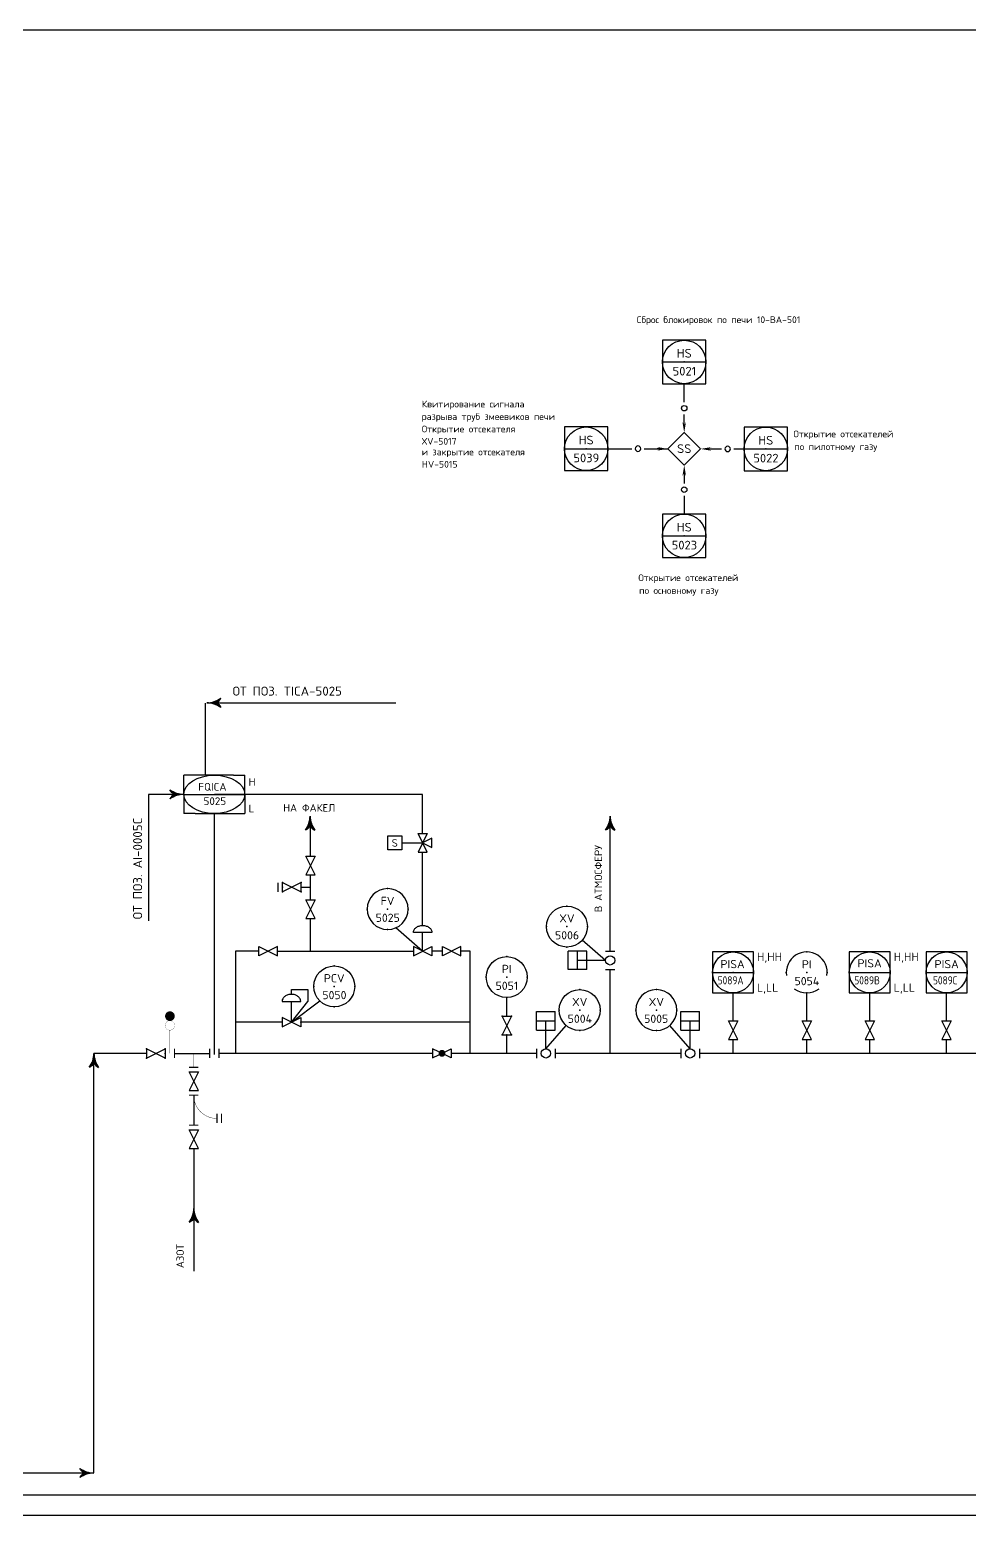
# Model space of a CAD drawing. Extents: x -60 to 179, y 68 to 180.
# Drawn here: x 75.96 to 94.11, y 73.34 to 102.04 of the extents above; entities that cross this region are included whole.
import ezdxf
from ezdxf.enums import TextEntityAlignment as Align

# ---------------------------------------------------------------- set-up
doc = ezdxf.new("R2010")
doc.units = 0
doc.header["$MEASUREMENT"] = 0
doc.linetypes.add('DASH', pattern=[0.15625, 0.09375, -0.0625])
doc.layers.get('0').update_dxf_attribs({"linetype": 'CONTINUOUS'})
for name, color, linetype in [('IN-ATTRIBS', 7, 'CONTINUOUS'), ('IN-INST-TAP', 7, 'CONTINUOUS'), ('IN-INSTRUMENT', 7, 'CONTINUOUS'), ('IN-MIN-PROC', 7, 'CONTINUOUS'), ('IN-PNEUMATIC', 7, 'CONTINUOUS'), ('IN-SOFTWARE', 7, 'CONTINUOUS'), ('IN-TEXT', 1, 'CONTINUOUS'), ('СЛОЙ1', 3, 'CONTINUOUS'), ('СЛОЙ3', 5, 'CONTINUOUS'), ('СЛОЙ4', 2, 'CONTINUOUS')]:
    doc.layers.add(name, color=color, linetype=linetype)
doc.styles.add('ATTRIBS', font='SIMPLEX', dxfattribs={"width": 0.9, "height": 0.1})
doc.styles.add('NARROW', font='simplex', dxfattribs={"width": 0.75, "height": 0.1})
doc.styles.add('S1', font='SIMPLEX', dxfattribs={"height": 0.1})
doc.styles.add('SIMPLEX', font='SIMPLEX')

# ---------------------------------------------------------------- blocks, each defined once
blk = doc.blocks.new('PF35A')
blk.add_lwpolyline([(0, -0.0625), (0.25, 0.0625), (0.25, -0.0625), (0, 0.0625)], close=True)
blk = doc.blocks.new('PE2')
for points in [[(0, 0, 0.150368), (0.188, 0.062, 0.150368)], [(0.125, 0, 0.206864), (0.188, 0.062, 0.206864)], [(0.125, 0, -0.206864), (0.188, -0.062, -0.206864)]]:
    blk.add_lwpolyline(points, format="xyb")
blk.add_arc((-0.008, -0.336), 0.336, 54.4623, 88.6678)
for points in [[(0, 0), (0.125, 0), (0.04, 0.003), (0.141, 0.008)], [(0, 0), (0.125, 0), (0.04, -0.003), (0.141, -0.008)], [(0.04, 0.003), (0.141, 0.008), (0.079, 0.011), (0.156, 0.019)], [(0.079, 0.011), (0.156, 0.019), (0.117, 0.024), (0.169, 0.031)], [(0.117, 0.024), (0.169, 0.031), (0.154, 0.041), (0.179, 0.046)], [(0.154, 0.041), (0.179, 0.046), (0.188, 0.062)], [(0.04, -0.003), (0.141, -0.008), (0.079, -0.011), (0.156, -0.019)], [(0.079, -0.011), (0.156, -0.019), (0.117, -0.024), (0.169, -0.031)], [(0.117, -0.024), (0.169, -0.031), (0.154, -0.041), (0.179, -0.046)], [(0.154, -0.041), (0.179, -0.046), (0.188, -0.062)]]:
    blk.add_solid(points)
blk = doc.blocks.new('X1', base_point=(27.875, 16.125))
for p, q in [((28, 16.0625), (27.75, 16.1875)), ((27.75, 16.0625), (28, 16.1875)), ((27.75, 16.1875), (27.75, 16.0625)), ((28, 16.1875), (28, 16.0625))]:
    blk.add_line(p, q)
for p in [(27.75, 16.125), (28, 16.125)]:
    blk.add_point(p)
blk = doc.blocks.new('PF8')
for p, q in [((0.125, 0.375), (0.125, 0.438)), ((0.125, 0.438), (0.344, 0.438)), ((0.344, 0.438), (0.344, 0.281)), ((0, 0.281), (0.25, 0.281)), ((0.125, 0), (0.125, 0.281)), ((0.125, 0), (0.344, 0.281))]:
    blk.add_line(p, q)
blk.add_lwpolyline([(0.25, 0.281, 0.126822), (0.241, 0.316, 0.10607), (0.213, 0.348, 0.085783), (0.174, 0.368, 0.075445), (0.125, 0.375, 0.075445), (0.076, 0.368, 0.085783), (0.037, 0.348, 0.10607), (0.009, 0.316, 0.126822), (0, 0.281, 0.126822)], format="xyb")
blk.add_blockref('X1', (0.125, 0))
blk = doc.blocks.new('PD14')
for points, const_width in [([(0.03, 0.5, 1), (0.095, 0.5, 1)], 0.065), ([(-0.00125, 0.375, 1), (0.12625, 0.375, 1)], 0.0025)]:
    blk.add_lwpolyline(points, format="xyb", close=True, dxfattribs=dict(const_width=const_width))
at = {"const_width": 0.005}
blk.add_lwpolyline([(0.0625, 0.3125), (0.0625, 0)], dxfattribs=at)
blk = doc.blocks.new('VALVTEXT')
at = {"layer": 'IN-ATTRIBS'}
for p in [(0, 0.0625), (0, 0), (0.25, 0.0625), (0.25, 0), (0, -0.0625), (0.25, -0.0625)]:
    blk.add_point(p, dxfattribs=at)
at = {"layer": 'IN-ATTRIBS', "style": 'S1', "flags": 1}
for tag, p in [('IDNUM', (0.125, 0.5625)), ('DWGNO', (0.125, 0.4375)), ('FILENO', (0.125, 0.3125))]:
    blk.add_attdef(tag, text='', height=0.1, dxfattribs=at).set_placement(p, align=Align.CENTER)
at = {"layer": 'IN-ATTRIBS', "style": 'S1'}
for tag, p in [('MODE', (0.125, 0.078125)), ('SIZE', (0.125, -0.1875))]:
    blk.add_attdef(tag, text='', height=0.1, dxfattribs=at).set_placement(p, align=Align.CENTER)
blk = doc.blocks.new('PF28A')
for points in [[(0.083, 0.021), (0, 0.062), (0, -0.062), (0.083, -0.021)], [(0.167, 0.021), (0.25, 0.062), (0.25, -0.062), (0.167, -0.021)]]:
    blk.add_lwpolyline(points)
at = {"const_width": 0.0469}
blk.add_lwpolyline([(0.102, 0, 1), (0.148, 0, 1)], format="xyb", close=True, dxfattribs=at)
blk = doc.blocks.new('BUBTEXT')
at = {"layer": 'IN-ATTRIBS'}
for p in [(0, 0.25), (-0.25, 0), (0, 0), (0.25, 0), (0, -0.25)]:
    blk.add_point(p, dxfattribs=at)
at = {"layer": 'IN-ATTRIBS', "flags": 1}
for tag, style, width, p in [('IDNUM', 'ATTRIBS', 0.8, (0.009, 0.584)), ('DWGNO', 'ATTRIBS', 0.8, (0.003, 0.447)), ('FILENO', 'ATTRIBS', 0.8, (-0.003, 0.311)), ('LOC', 'ATTRIBS', 0.8, (-0.08, -0.422)), ('SIG', 'ATTRIBS', 0.8, (-0.087, -0.563)), ('INSTALL', 'ATTRIBS', 0.8, (-0.087, -0.699)), ('SERV', 'ATTRIBS', 0.8, (-0.083, -0.838)), ('DATE', 'ATTRIBS', 0.8, (-0.088, -0.969)), ('DES', 'NARROW', 0.75, (-0.087, -1.102)), ('CSYS', 'NARROW', 0.75, (-0.087, -1.243))]:
    blk.add_attdef(tag, text='', height=0.1, dxfattribs=dict(at, style=style, width=width)).set_placement(p, align=Align.CENTER)
at = {"layer": 'IN-ATTRIBS', "style": 'ATTRIBS', "flags": 1}
blk.add_attdef('SYSCDI', text='', height=0.1, dxfattribs=at).set_placement((-0.312, 0.312), align=Align.RIGHT)
at = {"layer": 'IN-ATTRIBS', "style": 'S1'}
for tag, p in [('XT', (0.324, 0.257)), ('A1', (0.323, 0.115)), ('A2', (0.323, -0.035)), ('A3', (0.323, -0.185)), ('RES', (0.323, -0.342))]:
    blk.add_attdef(tag, p, '', height=0.1, dxfattribs=at)
at = {"layer": 'IN-ATTRIBS', "style": 'ATTRIBS'}
blk.add_attdef('SYSCDV', text='', height=0.1, dxfattribs=at).set_placement((-0.312, 0.141), align=Align.RIGHT)
at = {"layer": 'IN-ATTRIBS', "style": 'S1'}
for tag, p in [('INSTTYPE', (0, 0.05)), ('TAGNUM', (0.002, -0.156)), ('MD', (0.402, -0.565)), ('SZ', (0.402, -0.696))]:
    blk.add_attdef(tag, text='', height=0.1, dxfattribs=at).set_placement(p, align=Align.CENTER)
blk = doc.blocks.new('PH35A')
blk.add_circle((0, 0), 0.25)
blk = doc.blocks.new('PD35')
for p, q in [((0.125, 0.25), (-0.125, 0.25)), ((0, 0), (0, 0.25))]:
    blk.add_line(p, q)
blk.add_lwpolyline([(-0.125, 0.25, -0.126822), (-0.116, 0.284, -0.10607), (-0.088, 0.316, -0.085783), (-0.049, 0.336, -0.075445), (0, 0.344, -0.075445), (0.049, 0.336, -0.085783), (0.088, 0.316, -0.10607), (0.116, 0.284, -0.126822), (0.125, 0.25, -0.126822)], format="xyb")
blk = doc.blocks.new('PD22')
blk.add_lwpolyline([(-0.09375, 0.09375), (0.09375, 0.09375), (0.09375, -0.09375), (-0.09375, -0.09375), (-0.09375, 0.09375)])
at = {"layer": 'IN-ATTRIBS', "style": 'S1'}
blk.add_attdef('S_TAG', text='', height=0.1, dxfattribs=at).set_placement((0, 0), align=Align.MIDDLE)
blk = doc.blocks.new('PD30')
for points in [[(0.25, -0.0625), (0, 0.0625), (0, -0.0625), (0.25, 0.0625)], [(0.125, 0), (0.0625, -0.125), (0.1875, -0.125)]]:
    blk.add_lwpolyline(points, close=True)
blk = doc.blocks.new('PF33A')
for p, q in [((0, 0.0625), (0, -0.0625)), ((0.25, 0.0625), (0.25, -0.0625))]:
    blk.add_line(p, q)
blk.add_circle((0.125, 0), 0.0625)
blk = doc.blocks.new('PH29A')
at = {"linetype": 'Continuous'}
blk.add_line((-0.25, 0), (0.25, 0), dxfattribs=at)
blk.add_lwpolyline([(-0.25, 0.25), (-0.25, -0.25), (0.25, -0.25), (0.25, 0.25)], close=True)
blk.add_circle((0, 0), 0.25)
blk = doc.blocks.new('PH35B')
for start, end in [(351.1529, 188.8471), (232.6037, 307.3963)]:
    blk.add_arc((0, 0), 0.25, start, end)
blk = doc.blocks.new('SOFTCIR')
blk.add_circle((0, 0), 0.266)
blk = doc.blocks.new('PH11')
blk.add_lwpolyline([(-0.188, 0), (0, 0.188), (0.188, 0), (0, -0.188), (-0.188, 0)])
at = {"layer": 'IN-ATTRIBS', "style": 'S1', "flags": 1}
for tag, p in [('IDNUM', (0.003, 0.367)), ('DWGNO', (-0.003, 0.23)), ('SIG', (-0.002, -0.389)), ('MODNO', (0, -0.537)), ('ADDR', (0, -0.837)), ('DATE', (-0.008, -0.985))]:
    blk.add_attdef(tag, text='', height=0.1, dxfattribs=at).set_placement(p, align=Align.CENTER)
at = {"layer": 'IN-ATTRIBS', "style": 'S1'}
for tag, p in [('LSYS', (0, -0.047)), ('LNUM', (0.228, -0.183)), ('PT', (0, -0.687))]:
    blk.add_attdef(tag, text='', height=0.1, dxfattribs=at).set_placement(p, align=Align.CENTER)
blk = doc.blocks.new('-ARROW')
at = {"linetype": 'Continuous'}
blk.add_line((0.083, 0), (0.125, 0), dxfattribs=at)
for points in [[(0.083, 0), (0.125, 0.021), (0.083, 0), (0, 0)], [(0.083, 0), (0.125, -0.021), (0.083, 0), (0, 0)]]:
    blk.add_solid(points, dxfattribs=at)

msp = doc.modelspace()

# ---------------------------------------------------------------- linework, layer by layer
at = {"linetype": 'Continuous'}
for p, q in [((88.183, 95.619), (89.023, 95.619)), ((86.288, 93.943), (87.128, 93.943)), ((89.758, 93.939), (90.598, 93.939)), ((88.183, 92.259), (89.023, 92.259)), ((78.936, 87.266), (80.112, 87.266))]:
    msp.add_line(p, q, dxfattribs=at)
at = {"color": 7}
for p, q in [((79.35, 87.636), (79.35, 89.027)), ((79.378, 89.034), (83.033, 89.034)), ((78.936, 87.266), (78.936, 87.636)), ((79.154, 87.636), (78.936, 87.636)), ((79.895, 87.636), (80.112, 87.636)), ((80.112, 87.266), (80.112, 87.636)), ((78.25, 87.266), (78.25, 84.821)), ((78.936, 87.266), (78.25, 87.266)), ((78.936, 87.266), (78.936, 86.895)), ((83.549, 87.266), (79.524, 87.266)), ((80.112, 87.266), (80.112, 86.895)), ((79.154, 86.895), (78.936, 86.895)), ((79.524, 82.801), (79.524, 86.895)), ((79.895, 86.895), (80.112, 86.895)), ((83.145, 86.327), (83.549, 86.327))]:
    msp.add_line(p, q, dxfattribs=at)
for p, q in [((79.895, 87.636), (79.154, 87.636)), ((79.154, 86.895), (79.895, 86.895))]:
    msp.add_line(p, q)
for points in [[(88.183, 96.039), (88.183, 95.199), (89.023, 95.199), (89.023, 96.039)], [(86.288, 94.363), (86.288, 93.523), (87.128, 93.523), (87.128, 94.363)], [(89.758, 94.359), (89.758, 93.519), (90.598, 93.519), (90.598, 94.359)], [(88.183, 92.679), (88.183, 91.839), (89.023, 91.839), (89.023, 92.679)]]:
    msp.add_lwpolyline(points, close=True)
for centre in [(88.603, 95.619), (86.708, 93.943), (90.178, 93.939), (88.603, 92.259)]:
    msp.add_circle(centre, 0.42)
msp.add_ellipse((79.524, 87.266), major_axis=(-0.588, 0), ratio=0.630093, dxfattribs=at)
at = {"layer": 'IN-INST-TAP'}
for p, q in [((83.549, 84.239), (83.03, 84.686)), ((87.082, 84.059), (86.634, 84.451)), ((81.014, 82.863), (81.562, 83.275)), ((79.524, 82.24), (79.524, 82.801)), ((85.93, 82.352), (86.322, 82.8)), ((88.717, 82.352), (88.324, 82.8))]:
    msp.add_line(p, q, dxfattribs=at)
at = {"layer": 'IN-PNEUMATIC'}
for p, q in [((83.549, 86.507), (83.549, 87.266)), ((83.549, 84.733), (83.549, 86.148))]:
    msp.add_line(p, q, dxfattribs=at)
at = {"layer": 'IN-SOFTWARE'}
for p, q in [((-57.05, 102.038), (145.371, 102.038)), ((88.603, 94.845), (88.603, 95.199)), ((88.603, 94.437), (88.603, 94.607)), ((87.132, 93.943), (87.591, 93.943)), ((87.828, 93.943), (88.287, 93.943)), ((89.102, 93.939), (89.325, 93.939)), ((89.562, 93.939), (89.968, 93.939)), ((88.603, 93.44), (88.603, 93.27)), ((88.603, 93.032), (88.603, 92.679)), ((-57.05, 73.338), (145.352, 73.338))]:
    msp.add_line(p, q, dxfattribs=at)
at = {"layer": 'СЛОЙ1'}
for p, q in [((79.936, 84.239), (79.936, 82.262)), ((80.385, 84.239), (79.936, 84.239)), ((80.744, 84.239), (83.369, 84.239)), ((84.468, 82.262), (84.468, 84.239)), ((80.834, 82.863), (79.936, 82.863)), ((84.468, 82.863), (81.194, 82.863)), ((78.018, 82.262), (77.198, 82.262)), ((77.198, 74.157), (77.198, 82.262)), ((78.216, 82.262), (78.018, 82.262)), ((78.755, 82.262), (79.434, 82.262)), ((83.113, 82.262), (79.614, 82.262)), ((83.742, 82.262), (83.113, 82.262)), ((85.75, 82.262), (84.101, 82.262)), ((88.537, 82.262), (86.11, 82.262)), ((101.818, 82.262), (88.896, 82.262)), ((-21.151, 74.154), (77.198, 74.157)), ((28.561, 73.73), (78.018, 73.73)), ((78.018, 73.73), (124.076, 73.73))]:
    msp.add_line(p, q, dxfattribs=at)
at = {"layer": 'СЛОЙ1', "color": 3}
for p, q in [((83.929, 84.239), (83.729, 84.239)), ((84.468, 84.239), (84.289, 84.239))]:
    msp.add_line(p, q, dxfattribs=at)
at = {"layer": 'СЛОЙ1', "const_width": 0.0216}
for points in [[(78.755, 82.352), (78.755, 82.172)], [(79.434, 82.352), (79.434, 82.172)], [(79.614, 82.352), (79.614, 82.172)]]:
    msp.add_lwpolyline(points, dxfattribs=at)
at = {"layer": 'СЛОЙ3'}
for p, q in [((81.38, 86.072), (81.38, 86.844)), ((87.172, 84.239), (87.172, 86.844)), ((81.38, 85.227), (81.38, 85.713)), ((81.38, 84.239), (81.38, 84.867)), ((87.172, 82.262), (87.172, 83.879)), ((85.173, 82.981), (85.173, 83.34)), ((89.546, 82.891), (89.546, 83.43)), ((90.97, 82.891), (90.97, 83.43)), ((92.187, 82.891), (92.187, 83.43)), ((93.673, 82.891), (93.673, 83.43)), ((85.173, 82.262), (85.173, 82.621)), ((89.546, 82.262), (89.546, 82.532)), ((90.97, 82.262), (90.97, 82.532)), ((92.187, 82.262), (92.187, 82.532)), ((93.673, 82.262), (93.673, 82.532)), ((79.125, 81.453), (79.125, 80.875)), ((79.125, 80.426), (79.125, 78.052))]:
    msp.add_line(p, q, dxfattribs=at)
at = {"layer": 'СЛОЙ3', "color": 2}
msp.add_line((81.203, 85.47), (81.38, 85.47), dxfattribs=at)
at = {"layer": 'СЛОЙ3'}
for points, const_width in [([(79.125, 81.992), (79.125, 82.262)], 0.00719), ([(79.035, 81.992), (79.215, 81.992)], 0.0216), ([(79.035, 81.453), (79.215, 81.453)], 0.0216), ([(79.575, 80.914), (79.575, 81.094)], 0.0216), ([(79.664, 81.094), (79.664, 80.914)], 0.0216), ([(79.035, 80.875), (79.215, 80.875)], 0.0216)]:
    msp.add_lwpolyline(points, dxfattribs=dict(at, const_width=const_width))
at = {"layer": 'СЛОЙ3', "linetype": 'DASH', "const_width": 0.00719}
msp.add_lwpolyline([(79.125, 81.453, 0.414214), (79.575, 81.004, 0.414214)], format="xyb", dxfattribs=at)
at = {"layer": 'СЛОЙ4'}
for p, q in [((86.363, 83.879), (86.363, 84.239)), ((86.723, 84.239), (86.363, 84.239)), ((86.543, 83.879), (86.543, 84.239)), ((86.723, 83.879), (86.723, 84.239)), ((86.723, 83.879), (86.363, 83.879)), ((87.082, 84.059), (86.543, 84.059)), ((85.75, 82.711), (85.75, 83.071)), ((85.75, 83.071), (86.11, 83.071)), ((86.11, 82.711), (86.11, 83.071)), ((88.537, 82.711), (88.537, 83.071)), ((88.537, 83.071), (88.896, 83.071)), ((88.896, 82.711), (88.896, 83.071)), ((85.75, 82.891), (86.11, 82.891)), ((85.75, 82.711), (86.11, 82.711)), ((85.93, 82.352), (85.93, 82.891)), ((88.537, 82.891), (88.896, 82.891)), ((88.537, 82.711), (88.896, 82.711)), ((88.717, 82.352), (88.717, 82.891)), ((83.742, 82.336), (83.742, 82.188))]:
    msp.add_line(p, q, dxfattribs=at)
at = {"layer": 'СЛОЙ4', "const_width": 0.0216}
msp.add_lwpolyline([(80.754, 85.38), (80.754, 85.56)], dxfattribs=at)
at = {"layer": 'СЛОЙ4'}
msp.add_lwpolyline([(83.742, 82.32), (83.742, 82.204)], dxfattribs=at)

# ---------------------------------------------------------------- block references
at = {"layer": 'IN-INSTRUMENT'}
for name, p, xscale, yscale, zscale, values in [('BUBTEXT', (88.603, 95.619), 1.68, 1.68, 1.68, {'INSTTYPE': 'HS', 'TAGNUM': '5021'}), ('BUBTEXT', (86.708, 93.943), 1.68, 1.68, 1.68, {'INSTTYPE': 'HS', 'TAGNUM': '5039'}), ('PH11', (88.603, 93.939), 1.68, 1.68, 1.68, {'LSYS': 'SS'}), ('BUBTEXT', (90.178, 93.939), 1.68, 1.68, 1.68, {'INSTTYPE': 'HS', 'TAGNUM': '5022'}), ('BUBTEXT', (88.603, 92.259), 1.68, 1.68, 1.68, {'INSTTYPE': 'HS', 'TAGNUM': '5023'}), ('PD22', (83.01, 86.327), 1.4375, 1.4375, 1.4375, {'S_TAG': 'S'}), ('BUBTEXT', (82.871, 85.049), 1.58125, 1.58125, 1.58125, {'INSTTYPE': 'FV', 'TAGNUM': '5025'}), ('BUBTEXT', (86.336, 84.711), 1.58125, 1.58125, 1.58125, {'INSTTYPE': 'XV', 'TAGNUM': '5006'}), ('BUBTEXT', (85.173, 83.735), 1.58125, 1.58125, 1.58125, {'INSTTYPE': 'PI', 'TAGNUM': '5051'}), ('BUBTEXT', (90.97, 83.825), 1.58125, 1.58125, 1.58125, {'INSTTYPE': 'PI', 'TAGNUM': '5054'}), ('BUBTEXT', (81.841, 83.555), 1.58125, 1.58125, 1.58125, {'INSTTYPE': 'PCV', 'TAGNUM': '5050'}), ('BUBTEXT', (86.583, 83.098), 1.58125, 1.58125, 1.58125, {'INSTTYPE': 'XV', 'TAGNUM': '5004'})]:
    msp.add_blockref(name, p, dxfattribs=dict(at, xscale=xscale, yscale=yscale, zscale=zscale)).add_auto_attribs(values)
at = {"layer": 'IN-INSTRUMENT', "yscale": 1.58125, "zscale": 1.58125}
for name, p, xscale in [('PH35A', (82.873, 85.049), -1.58125), ('PH35A', (86.336, 84.711), 1.58125), ('PH35A', (85.173, 83.735), 1.58125), ('PH29A', (89.546, 83.825), 1.58125), ('BUBTEXT', (89.546, 83.825), 1.58125), ('PH35B', (90.97, 83.825), 1.58125), ('PH29A', (92.187, 83.825), 1.58125), ('PH29A', (93.673, 83.825), 1.58125), ('PH35A', (81.841, 83.555), 1.58125), ('PH35A', (86.583, 83.098), 1.58125), ('PH35A', (88.064, 83.098), -1.58125)]:
    msp.add_blockref(name, p, dxfattribs=dict(at, xscale=xscale))
at = {"layer": 'IN-INSTRUMENT'}
ref = msp.add_blockref('BUBTEXT', (88.064, 83.098), dxfattribs=dict(at, xscale=-1.58125, yscale=1.58125, zscale=1.58125))
ref.add_attrib('INSTTYPE', 'XV', dxfattribs={"layer": 'IN-ATTRIBS', "height": 0.1581, "style": 'S1'}).set_placement((88.064, 83.177), align=Align.CENTER)
ref.add_attrib('TAGNUM', '5005', dxfattribs={"layer": 'IN-ATTRIBS', "height": 0.1581, "style": 'S1'}).set_placement((88.061, 82.851), align=Align.CENTER)
at = {"layer": 'IN-MIN-PROC', "xscale": 1.4375, "yscale": 1.4375, "zscale": 1.4375}
for p, rotation in [((81.203, 85.47), 180), ((85.173, 82.621), 90)]:
    msp.add_blockref('VALVTEXT', p, dxfattribs=dict(at, rotation=rotation))
msp.add_blockref('VALVTEXT', (78.216, 82.262), dxfattribs=at)
at = {"layer": 'IN-SOFTWARE'}
for name, p, xscale, yscale, zscale in [('SOFTCIR', (88.603, 94.726), 0.1976656626, 0.1976656626, 0.1976656626), ('SOFTCIR', (87.709, 93.943), -0.1976656626, 0.1976656626, 0.1976656626), ('-ARROW', (88.918, 93.939), 1.68, 1.68, 1.68), ('SOFTCIR', (89.443, 93.939), -0.1976656626, 0.1976656626, 0.1976656626), ('SOFTCIR', (88.603, 93.151), 0.1976656626, 0.1976656626, 0.1976656626)]:
    msp.add_blockref(name, p, dxfattribs=dict(at, xscale=xscale, yscale=yscale, zscale=zscale))
at = {"layer": 'IN-SOFTWARE', "yscale": 1.68, "zscale": 1.68}
for p, xscale, rotation in [((88.603, 94.254), 1.68, 90), ((88.288, 93.938), -1.68, 358.8392356717671), ((88.603, 93.624), 1.68, 270)]:
    msp.add_blockref('-ARROW', p, dxfattribs=dict(at, xscale=xscale, rotation=rotation))
at = {"layer": 'СЛОЙ1', "xscale": 1.4375, "yscale": 1.4375, "zscale": 1.4375}
msp.add_blockref('PE2', (79.378, 89.034), dxfattribs=at)
for p, rotation in [((78.936, 87.266), 180), ((77.198, 82.262), 270), ((77.195, 74.154), 180)]:
    msp.add_blockref('PE2', p, dxfattribs=dict(at, rotation=rotation))
at = {"layer": 'СЛОЙ3', "xscale": 1.4375, "yscale": 1.4375, "zscale": 1.4375, "rotation": 270}
for p in [(81.374, 86.844), (87.172, 86.844), (79.128, 79.267)]:
    msp.add_blockref('PE2', p, dxfattribs=at)
at = {"layer": 'СЛОЙ4', "xscale": 1.4375, "yscale": 1.4375, "zscale": 1.4375}
for name, p, rotation in [('PD30', (83.549, 86.148), 90), ('PF35A', (81.38, 85.713), 90), ('PF35A', (81.203, 85.47), 180), ('PF35A', (81.38, 84.867), 90), ('PF35A', (80.744, 84.239), 180), ('PF35A', (84.289, 84.239), 180), ('PF33A', (87.172, 83.879), 90), ('PF35A', (85.173, 82.621), 90), ('PF35A', (89.546, 82.532), 90), ('PF35A', (90.97, 82.532), 90), ('PF35A', (92.187, 82.532), 90), ('PF35A', (93.673, 82.532), 90), ('PF35A', (79.125, 81.543), 90), ('PF35A', (79.125, 80.426), 90)]:
    msp.add_blockref(name, p, dxfattribs=dict(at, rotation=rotation))
for name, p in [('PD35', (83.549, 84.239)), ('PF35A', (83.369, 84.239)), ('PF8', (80.834, 82.863)), ('PD14', (78.576, 82.262)), ('PF35A', (78.216, 82.262)), ('PF28A', (83.742, 82.262)), ('PF33A', (85.75, 82.262)), ('PF33A', (88.537, 82.262))]:
    msp.add_blockref(name, p, dxfattribs=at)

# ---------------------------------------------------------------- texts
at = {"style": 'S1'}
for s, p in [('FQICA', (79.214, 87.337)), ('5025', (79.316, 87.06))]:
    msp.add_text(s, height=0.1482, dxfattribs=at).set_placement(p)
at = {"layer": 'IN-INSTRUMENT', "color": 1, "style": 'SIMPLEX'}
for s, p in [('Сброс блокировок по печи 10-ВА-501', (87.685, 96.37)), ('Квитирование сигнала ', (83.531, 94.74)), ('разрыва труб змеевиков печи', (83.531, 94.499)), ('ХV-5017', (83.531, 94.021)), ('Открытие отсекателя', (83.531, 94.259)), ('Открытие отсекателей', (90.712, 94.164)), ('и закрытие отсекателя', (83.531, 93.815)), ('по пилотному газу', (90.728, 93.917)), ('НV-5015', (83.531, 93.578)), ('Открытие отсекателей', (87.716, 91.385)), ('по основному газу', (87.731, 91.138))]:
    msp.add_text(s, height=0.13, dxfattribs=at).set_placement(p)
at = {"layer": 'IN-TEXT', "style": 'S1'}
for s, height, p in [('ОТ ПОЗ. TICA-5025', 0.17394, (79.877, 89.173)), ('НА ФАКЕЛ', 0.1437, (80.855, 86.933))]:
    msp.add_text(s, height=height, dxfattribs=at).set_placement(p)
at = {"layer": 'IN-TEXT', "color": 7, "style": 'S1'}
for s, height, p in [('H', 0.148, (80.186, 87.43)), ('L', 0.148, (80.186, 86.918)), ('H,HH', 0.1581, (90.008, 84.048)), ('H,HH', 0.1581, (92.65, 84.048)), ('PISA', 0.1581, (89.303, 83.907)), ('PISA', 0.1581, (91.951, 83.923)), ('PISA', 0.1581, (93.44, 83.907)), ('L,LL', 0.1581, (90.008, 83.454)), ('L,LL', 0.1581, (92.65, 83.454))]:
    msp.add_text(s, height=height, dxfattribs=at).set_placement(p)
at = {"layer": 'IN-TEXT', "style": 'S1'}
for s, height, p in [('ОТ ПОЗ. AI-0005C', 0.17394, (78.128, 84.852)), ('В АТМОСФЕРУ', 0.14375, (87.016, 84.989)), ('АЗОТ', 0.1437, (78.935, 78.113))]:
    msp.add_text(s, height=height, rotation=90, dxfattribs=at).set_placement(p)
at = {"layer": 'IN-TEXT', "color": 7, "style": 'S1', "width": 0.8}
for s, p in [('5089A', (89.248, 83.594)), ('5089B', (91.888, 83.594)), ('5089С', (93.408, 83.594))]:
    msp.add_text(s, height=0.1581, dxfattribs=at).set_placement(p)

doc.saveas('drawing.dxf')
